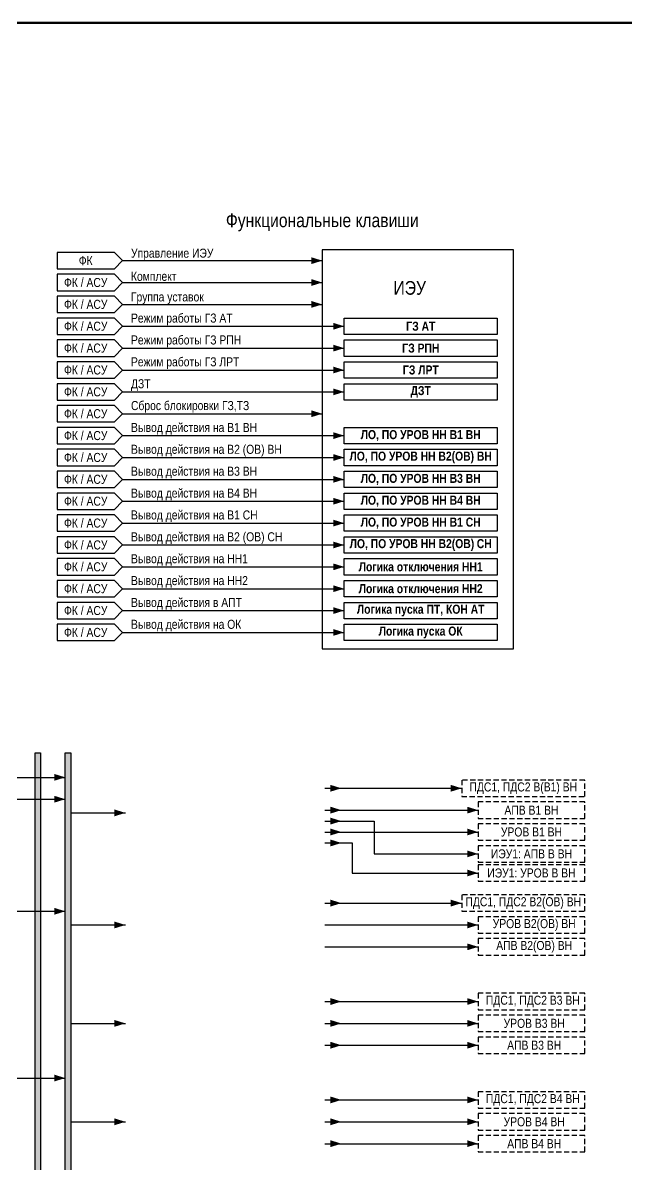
# Model space of a CAD drawing. Header units: millimetres. Extents: x 25558 to 49929, y 1902 to 19390.
# Drawn here: x 36825.5 to 37046.1, y 16249.5 to 16667 of the extents above; entities that cross this region are included whole.
import ezdxf

# ---------------------------------------------------------------- set-up
doc = ezdxf.new("R2010")
doc.units = ezdxf.units.MM
doc.linetypes.add('штриховая2', pattern=[9.525, 6.35, -3.175])
for name, color, linetype, lineweight in [('Основная', 7, 'Continuous', 30), ('Отключение_включение', 1, 'Continuous', 30), ('Тонкая', 7, 'Continuous', 5), ('Цепи внешние', 84, 'Continuous', 30), ('Цепи внутренние', 5, 'Continuous', 30), ('Цепь - ФК и АСУ', 132, 'Continuous', 30)]:
    doc.layers.add(name, color=color, linetype=linetype, lineweight=lineweight)
doc.styles.add('Narrow', font='ARIALN.TTF')

msp = doc.modelspace()

# ---------------------------------------------------------------- hatches: boundary and pattern name
at = {"layer": 'Отключение_включение'}
h = msp.add_hatch(color=256, dxfattribs=at)
h.dxf.hatch_style = 1
h.paths.add_polyline_path([(36843, 16400), (36841, 16400), (36841, 16067), (36843, 16067)])
at = {"layer": 'Цепи внутренние', "ltscale": 0.3}
h = msp.add_hatch(color=256, dxfattribs=at)
h.dxf.hatch_style = 1
h.paths.add_polyline_path([(36832, 16400), (36830, 16400), (36830, 16047), (36832, 16047)])

# ---------------------------------------------------------------- linework, layer by layer
at = {"layer": 'Основная', "ltscale": 0.3}
msp.add_lwpolyline([(36935, 16438), (37005, 16438), (37005, 16584), (36935, 16584)], close=True, dxfattribs=at)
at = {"layer": 'Основная'}
for points in [[(36943, 16559), (36999, 16559), (36999, 16553), (36943, 16553)], [(36943, 16551), (36999, 16551), (36999, 16545), (36943, 16545)], [(36943, 16543), (36999, 16543), (36999, 16537), (36943, 16537)], [(36943, 16535), (36999, 16535), (36999, 16529), (36943, 16529)], [(36943, 16519), (36999, 16519), (36999, 16513), (36943, 16513)], [(36943, 16511), (36999, 16511), (36999, 16505), (36943, 16505)], [(36943, 16503), (36999, 16503), (36999, 16497), (36943, 16497)], [(36943, 16495), (36999, 16495), (36999, 16489), (36943, 16489)], [(36943, 16487), (36999, 16487), (36999, 16481), (36943, 16481)], [(36943, 16479), (36999, 16479), (36999, 16473), (36943, 16473)], [(36943, 16471), (36999, 16471), (36999, 16465), (36943, 16465)], [(36943, 16463), (36999, 16463), (36999, 16457), (36943, 16457)], [(36943, 16455), (36999, 16455), (36999, 16449), (36943, 16449)], [(36943, 16447), (36999, 16447), (36999, 16441), (36943, 16441)]]:
    msp.add_lwpolyline(points, close=True, dxfattribs=at)
at = {"layer": 'Отключение_включение'}
for p, q in [((36797, 16391), (36841, 16391)), ((36936, 16387), (36981, 16387)), ((36981, 16387), (36986, 16387)), ((36797, 16383), (36841, 16383)), ((36843, 16378), (36863, 16378)), ((36797, 16342), (36841, 16342)), ((36936, 16345), (36981, 16345)), ((36981, 16345), (36986, 16345)), ((36843, 16337), (36863, 16337)), ((36936, 16309), (36987, 16309)), ((36987, 16309), (36992, 16309)), ((36843, 16301), (36863, 16301)), ((36797, 16281), (36841, 16281)), ((36936, 16273), (36987, 16273)), ((36987, 16273), (36992, 16273)), ((36843, 16265), (36863, 16265))]:
    msp.add_line(p, q, dxfattribs=at)
msp.add_lwpolyline([(36841, 16400), (36843, 16400), (36843, 16067), (36841, 16067)], close=True, dxfattribs=at)
for points in [[(36841, 16391, 0, 2.5, 0), (36837, 16391, 0, 0, 0)], [(36942, 16387, 0, 2.5, 0), (36938, 16387, 0, 0, 0)], [(36986, 16387, 0, 2.5, 0), (36982, 16387, 0, 0, 0)], [(36841, 16383, 0, 2.5, 0), (36837, 16383, 0, 0, 0)], [(36863, 16378, 0, 2.5, 0), (36859, 16378, 0, 0, 0)], [(36942, 16345, 0, 2.5, 0), (36938, 16345, 0, 0, 0)], [(36986, 16345, 0, 2.5, 0), (36982, 16345, 0, 0, 0)], [(36841, 16342, 0, 2.5, 0), (36837, 16342, 0, 0, 0)], [(36863, 16337, 0, 2.5, 0), (36859, 16337, 0, 0, 0)], [(36942, 16309, 0, 2.5, 0), (36938, 16309, 0, 0, 0)], [(36992, 16309, 0, 2.5, 0), (36988, 16309, 0, 0, 0)], [(36863, 16301, 0, 2.5, 0), (36859, 16301, 0, 0, 0)], [(36841, 16281, 0, 2.5, 0), (36837, 16281, 0, 0, 0)], [(36942, 16273, 0, 2.5, 0), (36938, 16273, 0, 0, 0)], [(36992, 16273, 0, 2.5, 0), (36988, 16273, 0, 0, 0)], [(36863, 16265, 0, 2.5, 0), (36859, 16265, 0, 0, 0)]]:
    msp.add_lwpolyline(points, format="xyseb", dxfattribs=at)
at = {"layer": 'Тонкая', "color": 3, "lineweight": 50}
msp.add_lwpolyline([(37114, 15827), (36520, 15827), (36520, 16667), (37114, 16667)], close=True, dxfattribs=at)
at = {"layer": 'Цепи внешние', "ltscale": 0.3}
for p, q in [((36936, 16379), (36992, 16379)), ((36936, 16371), (36992, 16371)), ((36936, 16337), (36990, 16337)), ((36990, 16337), (36992, 16337)), ((36936, 16329), (36992, 16329)), ((36936, 16301), (36990, 16301)), ((36990, 16301), (36992, 16301)), ((36936, 16293), (36992, 16293)), ((36936, 16265), (36990, 16265)), ((36990, 16265), (36992, 16265)), ((36936, 16257), (36992, 16257))]:
    msp.add_line(p, q, dxfattribs=at)
at = {"layer": 'Цепи внешние', "linetype": 'штриховая2', "ltscale": 0.3}
for points in [[(37031, 16390), (36986, 16390), (36986, 16384), (37031, 16384)], [(37031, 16382), (36992, 16382), (36992, 16376), (37031, 16376)], [(37031, 16374), (36992, 16374), (36992, 16368), (37031, 16368)], [(37031, 16348), (36986, 16348), (36986, 16342), (37031, 16342)], [(37031, 16340), (36992, 16340), (36992, 16334), (37031, 16334)], [(37031, 16332), (36992, 16332), (36992, 16326), (37031, 16326)], [(37031, 16312), (36992, 16312), (36992, 16306), (37031, 16306)], [(37031, 16304), (36992, 16304), (36992, 16298), (37031, 16298)], [(37031, 16296), (36992, 16296), (36992, 16290), (37031, 16290)], [(37031, 16276), (36992, 16276), (36992, 16270), (37031, 16270)], [(37031, 16268), (36992, 16268), (36992, 16262), (37031, 16262)], [(37031, 16260), (36992, 16260), (36992, 16254), (37031, 16254)]]:
    msp.add_lwpolyline(points, close=True, dxfattribs=at)
at = {"layer": 'Цепи внешние', "ltscale": 0.3}
for points in [[(36942, 16379, 0, 2.5, 0), (36938, 16379, 0, 0, 0)], [(36992, 16379, 0, 2.5, 0), (36988, 16379, 0, 0, 0)], [(36942, 16371, 0, 2.5, 0), (36938, 16371, 0, 0, 0)], [(36992, 16371, 0, 2.5, 0), (36988, 16371, 0, 0, 0)], [(36992, 16337, 0, 2.5, 0), (36988, 16337, 0, 0, 0)], [(36992, 16329, 0, 2.5, 0), (36988, 16329, 0, 0, 0)], [(36942, 16301, 0, 2.5, 0), (36938, 16301, 0, 0, 0)], [(36992, 16301, 0, 2.5, 0), (36988, 16301, 0, 0, 0)], [(36942, 16293, 0, 2.5, 0), (36938, 16293, 0, 0, 0)], [(36992, 16293, 0, 2.5, 0), (36988, 16293, 0, 0, 0)], [(36942, 16265, 0, 2.5, 0), (36938, 16265, 0, 0, 0)], [(36992, 16265, 0, 2.5, 0), (36988, 16265, 0, 0, 0)], [(36942, 16257, 0, 2.5, 0), (36938, 16257, 0, 0, 0)], [(36992, 16257, 0, 2.5, 0), (36988, 16257, 0, 0, 0)]]:
    msp.add_lwpolyline(points, format="xyseb", dxfattribs=at)
at = {"layer": 'Цепи внутренние', "ltscale": 0.3}
for p, q in [((36936, 16375), (36954, 16375)), ((36954, 16375), (36954, 16363)), ((36936, 16367), (36946, 16367)), ((36946, 16367), (36946, 16356)), ((36954, 16363), (36992, 16363)), ((36946, 16356), (36992, 16356))]:
    msp.add_line(p, q, dxfattribs=at)
msp.add_lwpolyline([(36830, 16400), (36832, 16400), (36832, 16047), (36830, 16047)], close=True, dxfattribs=at)
for points in [[(36942, 16375, 0, 2.5, 0), (36938, 16375, 0, 0, 0)], [(36942, 16367, 0, 2.5, 0), (36938, 16367, 0, 0, 0)], [(36992, 16363, 0, 2.5, 0), (36988, 16363, 0, 0, 0)], [(36992, 16356, 0, 2.5, 0), (36988, 16356, 0, 0, 0)]]:
    msp.add_lwpolyline(points, format="xyseb", dxfattribs=at)
at = {"layer": 'Цепи внутренние', "linetype": 'штриховая2', "ltscale": 0.3}
for points in [[(37031, 16366), (36992, 16366), (36992, 16360), (37031, 16360)], [(37031, 16359), (36992, 16359), (36992, 16353), (37031, 16353)]]:
    msp.add_lwpolyline(points, close=True, dxfattribs=at)
at = {"layer": 'Цепь - ФК и АСУ', "ltscale": 0.3}
for points in [[(36862, 16580), (36859, 16583), (36838, 16583), (36838, 16577), (36859, 16577), (36862, 16580)], [(36862, 16572), (36859, 16575), (36838, 16575), (36838, 16569), (36859, 16569), (36862, 16572)], [(36862, 16564), (36859, 16567), (36838, 16567), (36838, 16561), (36859, 16561), (36862, 16564)], [(36862, 16556), (36859, 16559), (36838, 16559), (36838, 16553), (36859, 16553), (36862, 16556)], [(36862, 16548), (36859, 16551), (36838, 16551), (36838, 16545), (36859, 16545), (36862, 16548)], [(36862, 16540), (36859, 16543), (36838, 16543), (36838, 16537), (36859, 16537), (36862, 16540)], [(36862, 16532), (36859, 16535), (36838, 16535), (36838, 16529), (36859, 16529), (36862, 16532)], [(36862, 16524), (36859, 16527), (36838, 16527), (36838, 16521), (36859, 16521), (36862, 16524)], [(36862, 16516), (36859, 16519), (36838, 16519), (36838, 16513), (36859, 16513), (36862, 16516)], [(36862, 16508), (36859, 16511), (36838, 16511), (36838, 16505), (36859, 16505), (36862, 16508)], [(36862, 16500), (36859, 16503), (36838, 16503), (36838, 16497), (36859, 16497), (36862, 16500)], [(36862, 16492), (36859, 16495), (36838, 16495), (36838, 16489), (36859, 16489), (36862, 16492)], [(36862, 16484), (36859, 16487), (36838, 16487), (36838, 16481), (36859, 16481), (36862, 16484)], [(36862, 16476), (36859, 16479), (36838, 16479), (36838, 16473), (36859, 16473), (36862, 16476)], [(36862, 16468), (36859, 16471), (36838, 16471), (36838, 16465), (36859, 16465), (36862, 16468)], [(36862, 16460), (36859, 16463), (36838, 16463), (36838, 16457), (36859, 16457), (36862, 16460)], [(36862, 16452), (36859, 16455), (36838, 16455), (36838, 16449), (36859, 16449), (36862, 16452)], [(36862, 16444), (36859, 16447), (36838, 16447), (36838, 16441), (36859, 16441), (36862, 16444)]]:
    msp.add_lwpolyline(points, dxfattribs=at)
at = {"layer": 'Цепь - ФК и АСУ'}
for points in [[(36862, 16580), (36935, 16580)], [(36862, 16572), (36935, 16572)], [(36862, 16564), (36935, 16564)], [(36862, 16556), (36943, 16556), (36943, 16556), (36943, 16556)], [(36862, 16548), (36943, 16548), (36943, 16548), (36943, 16548)], [(36862, 16540), (36943, 16540), (36943, 16540), (36943, 16540)], [(36862, 16532), (36943, 16532), (36943, 16532), (36943, 16532)], [(36862, 16524), (36935, 16524), (36935, 16524), (36935, 16524)], [(36862, 16516), (36943, 16516), (36943, 16516), (36943, 16516)], [(36862, 16508), (36943, 16508), (36943, 16508), (36943, 16508)], [(36862, 16500), (36943, 16500), (36943, 16500), (36943, 16500)], [(36862, 16492), (36943, 16492), (36943, 16492), (36943, 16492)], [(36862, 16484), (36943, 16484), (36943, 16484), (36943, 16484)], [(36862, 16476), (36943, 16476), (36943, 16476), (36943, 16476)], [(36862, 16468), (36943, 16468), (36943, 16468), (36943, 16468)], [(36862, 16460), (36943, 16460), (36943, 16460), (36943, 16460)], [(36862, 16452), (36943, 16452), (36943, 16452), (36943, 16452)], [(36862, 16444), (36943, 16444), (36943, 16444), (36943, 16444)]]:
    msp.add_lwpolyline(points, dxfattribs=at)
at = {"layer": 'Цепь - ФК и АСУ', "ltscale": 0.3}
for points in [[(36935, 16580, 0, 2.5, 0), (36931, 16580, 0, 0, 0)], [(36935, 16572, 0, 2.5, 0), (36931, 16572, 0, 0, 0)], [(36935, 16564, 0, 2.5, 0), (36931, 16564, 0, 0, 0)], [(36943, 16556, 0, 2.5, 0), (36939, 16556, 0, 0, 0)], [(36943, 16548, 0, 2.5, 0), (36939, 16548, 0, 0, 0)], [(36943, 16540, 0, 2.5, 0), (36939, 16540, 0, 0, 0)], [(36943, 16532, 0, 2.5, 0), (36939, 16532, 0, 0, 0)], [(36935, 16524, 0, 2.5, 0), (36931, 16524, 0, 0, 0)], [(36943, 16516, 0, 2.5, 0), (36939, 16516, 0, 0, 0)], [(36943, 16508, 0, 2.5, 0), (36939, 16508, 0, 0, 0)], [(36943, 16500, 0, 2.5, 0), (36939, 16500, 0, 0, 0)], [(36943, 16492, 0, 2.5, 0), (36939, 16492, 0, 0, 0)], [(36943, 16484, 0, 2.5, 0), (36939, 16484, 0, 0, 0)], [(36943, 16476, 0, 2.5, 0), (36939, 16476, 0, 0, 0)], [(36943, 16468, 0, 2.5, 0), (36939, 16468, 0, 0, 0)], [(36943, 16460, 0, 2.5, 0), (36939, 16460, 0, 0, 0)], [(36943, 16452, 0, 2.5, 0), (36939, 16452, 0, 0, 0)], [(36943, 16444, 0, 2.5, 0), (36939, 16444, 0, 0, 0)]]:
    msp.add_lwpolyline(points, format="xyseb", dxfattribs=at)

# ---------------------------------------------------------------- texts
at = {"layer": 'Основная', "style": 'Narrow'}
for s, insert, char_height, width, attachment_point in [('Функциональные клавиши', (36935, 16594), 5, 188.2306, 5), (' Управление ИЭУ', (36864, 16582.25), 3.3, 71.4983, 4), ('ФК', (36848.5, 16580), 3.3, 21, 5), (' Комплект', (36864, 16574.25), 3.3, 71.4983, 4), ('ФК / АСУ', (36848.5, 16572), 3.3, 21, 5), ('ИЭУ', (36967, 16570), 5, 64, 5), (' Группа уставок', (36864, 16566.25), 3.3, 71, 4), ('ФК / АСУ', (36848.5, 16564), 3.3, 21, 5), (' Режим работы ГЗ АТ', (36864, 16558.5), 3.3, 71.4983, 4), ('ФК / АСУ', (36848.5, 16556), 3.3, 21, 5), ('{\\fArial Narrow|b1|i0|c204|p34;\\C0;ГЗ АТ}', (36971, 16556), 3.3, 56, 5), ('ФК / АСУ', (36848.5, 16548), 3.3, 21, 5), (' Режим работы ГЗ РПН', (36864, 16550.5), 3.3, 73.8439, 4), ('{\\fArial Narrow|b1|i0|c204|p34;\\C0;ГЗ РПН}', (36971, 16548), 3.3, 56, 5), ('ФК / АСУ', (36848.5, 16540), 3.3, 21, 5), (' Режим работы ГЗ ЛРТ', (36864, 16542.5), 3.3, 71.4983, 4), ('{\\fArial Narrow|b1|i0|c204|p34;\\C0;ГЗ ЛРТ}', (36971, 16540), 3.3, 56, 5), ('ФК / АСУ', (36848.5, 16532), 3.3, 21, 5), (' ДЗТ', (36864, 16534.5), 3.3, 73.8439, 4), ('{\\fArial Narrow|b1|i0|c204|p34;\\C0;ДЗТ}', (36971, 16532), 3.3, 56, 5), (' Сброс блокировки ГЗ,ТЗ', (36864, 16526.5), 3.3, 73.8439, 4), ('ФК / АСУ', (36848.5, 16524), 3.3, 21, 5), (' Вывод действия на В1 ВН', (36864, 16518.5), 3.3, 73.8439, 4), ('ФК / АСУ', (36848.5, 16516), 3.3, 21, 5), ('{\\fArial Narrow|b1|i0|c204|p34;\\C0;ЛО, ПО УРОВ НН В1 ВН}', (36971, 16516), 3.3, 56, 5), (' Вывод действия на В2 (ОВ) ВН', (36864, 16510.5), 3.3, 73.8439, 4), ('ФК / АСУ', (36848.5, 16508), 3.3, 21, 5), ('{\\fArial Narrow|b1|i0|c204|p34;\\C0;ЛО, ПО УРОВ НН В2(ОВ) ВН}', (36971, 16508), 3.3, 56, 5), (' Вывод действия на В3 ВН', (36864, 16502.5), 3.3, 73.8439, 4), ('ФК / АСУ', (36848.5, 16500), 3.3, 21, 5), ('{\\fArial Narrow|b1|i0|c204|p34;\\C0;ЛО, ПО УРОВ НН В3 ВН}', (36971, 16500), 3.3, 56, 5), (' Вывод действия на В4 ВН', (36864, 16494.5), 3.3, 73.8439, 4), ('ФК / АСУ', (36848.5, 16492), 3.3, 21, 5), ('{\\fArial Narrow|b1|i0|c204|p34;\\C0;ЛО, ПО УРОВ НН В4 ВН}', (36971, 16492), 3.3, 56, 5), (' Вывод действия на В1 СН', (36864, 16486.5), 3.3, 73.8439, 4), ('ФК / АСУ', (36848.5, 16484), 3.3, 21, 5), ('{\\fArial Narrow|b1|i0|c204|p34;\\C0;ЛО, ПО УРОВ НН В1 СН}', (36971, 16484), 3.3, 56, 5), (' Вывод действия на В2 (ОВ) СН', (36864, 16478.5), 3.3, 73.8439, 4), ('ФК / АСУ', (36848.5, 16476), 3.3, 21, 5), ('{\\fArial Narrow|b1|i0|c204|p34;\\C0;ЛО, ПО УРОВ НН В2(ОВ){\\W0.9; }СН}', (36971, 16476), 3.3, 56, 5), (' Вывод действия на НН1', (36864, 16470.5), 3.3, 73.8439, 4), ('ФК / АСУ', (36848.5, 16468), 3.3, 21, 5), ('{\\fArial Narrow|b1|i0|c204|p34;\\C0;Логика отключения НН1}', (36971, 16468), 3.3, 56, 5), (' Вывод действия на НН2', (36864, 16462.5), 3.3, 73.8439, 4), ('ФК / АСУ', (36848.5, 16460), 3.3, 21, 5), ('{\\fArial Narrow|b1|i0|c204|p34;\\C0;Логика отключения НН2}', (36971, 16460), 3.3, 56, 5), ('ФК / АСУ', (36848.5, 16452), 3.3, 21, 5), (' Вывод действия в АПТ', (36864, 16454.5), 3.3, 73.8439, 4), ('{\\fArial Narrow|b1|i0|c204|p34;\\C0;Логика пуска ПТ, КОН АТ}', (36971, 16452), 3.3, 56, 5), ('ФК / АСУ', (36848.5, 16444), 3.3, 21, 5), (' Вывод действия на ОК', (36864, 16446.5), 3.3, 73.8439, 4), ('{\\fArial Narrow|b1|i0|c204|p34;\\C0;Логика пуска ОК}', (36971, 16444), 3.3, 56, 5), ('ПДС1, ПДС2 В(В1) ВН', (37008.5, 16387), 3.3, 45, 5), ('АПВ В1 ВН', (37011.5, 16379), 3.3, 39, 5), ('УРОВ В1 ВН', (37011.5, 16371), 3.3, 39, 5), ('ИЭУ1: АПВ В ВН', (37011.5, 16363), 3.3, 39, 5), ('ИЭУ1: УРОВ В ВН', (37011.5, 16356), 3.3, 39, 5), ('ПДС1, ПДС2 В2(ОВ) ВН', (37008.5, 16345), 3.3, 45, 5), ('УРОВ В2(ОВ) ВН', (37012.5, 16337), 3.3, 41, 5), ('АПВ В2(ОВ) ВН', (37012.5, 16329), 3.3, 41, 5), ('ПДС1, ПДС2 В3 ВН', (37012, 16309), 3.3, 39, 5), ('УРОВ В3 ВН', (37012.5, 16301), 3.3, 41, 5), ('АПВ В3 ВН', (37012.5, 16293), 3.3, 41, 5), ('ПДС1, ПДС2 В4 ВН', (37012, 16273), 3.3, 39, 5), ('УРОВ В4 ВН', (37012.5, 16265), 3.3, 41, 5), ('АПВ В4 ВН', (37012.5, 16257), 3.3, 41, 5)]:
    msp.add_mtext(s, dxfattribs=dict(at, insert=insert, char_height=char_height, width=width, attachment_point=attachment_point))

doc.saveas('drawing.dxf')
